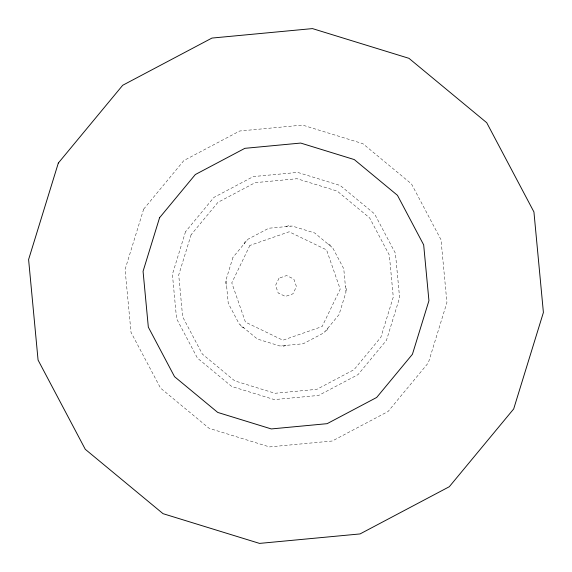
<?xml version="1.0" encoding="UTF-8"?>
<svg xmlns="http://www.w3.org/2000/svg" width="572" height="572" viewBox="0 0 572 572"><rect width="100%" height="100%" fill="white"/><g stroke="black" fill="none" stroke-linecap="round" stroke-linejoin="round"><path stroke-width="0.43" stroke-dasharray="2.86 2.15" d="M226.14 280.966L225.397 282.504L226.619 286M244.008 244.008L245.624 240.676L247.233 240.111M327.992 327.992L326.376 331.324L324.767 331.889M345.86 291.034L346.603 289.496L345.381 286M286 226.619L289.496 225.397L291.034 226.14M286 345.381L282.504 346.603L280.966 345.86M327.992 244.008L331.324 245.624L331.889 247.233M244.008 327.992L240.676 326.376L240.111 324.767M143.665 209.137L125.082 269.455L131.002 332.296L160.517 388.088L209.137 428.335L269.455 446.918L332.296 440.998L388.088 411.482L428.335 362.863L446.918 302.545L440.998 239.704L411.482 183.912L362.863 143.665L302.545 125.082L239.704 131.002L183.912 160.517L143.665 209.137M185.514 231.739L172.401 274.324L176.576 318.683L197.412 358.072L231.739 386.486L274.324 399.599L318.683 395.424L358.072 374.588L386.486 340.261L399.599 297.676L395.424 253.317L374.588 213.928L340.261 185.514L297.676 172.401L253.317 176.576L213.928 197.412L185.514 231.739M191.112 234.756L178.721 274.975L182.668 316.867L202.345 354.061L234.756 380.888L274.975 393.279L316.867 389.332L354.061 369.655L380.888 337.244L393.279 297.025L389.332 255.133L369.655 217.939L337.244 191.112L297.025 178.721L255.133 182.668L217.939 202.345L191.112 234.756M232.961 257.357L226.033 279.837L228.242 303.253L239.239 324.045L257.357 339.039L279.837 345.967L303.253 343.758L324.045 332.761L339.039 314.643L345.967 292.163L343.758 268.747L332.761 247.955L314.643 232.961L292.163 226.033L268.747 228.242L247.955 239.239L232.961 257.357M249.885 245.452L231.789 282.868L245.452 322.115L282.868 340.211L322.115 326.548L340.211 289.132L326.548 249.885L289.132 231.789L249.885 245.452M279.043 278.192L275.561 285.399L278.192 292.957L285.399 296.439L292.957 293.808L296.439 286.601L293.808 279.043L286.601 275.561L279.043 278.192"/><path stroke-width="0.86" d="M58.323 163.049L28.6 259.538L38.067 360.053L85.278 449.299L163.049 513.677L259.538 543.4L360.053 533.933L449.299 486.722L513.677 408.951L543.4 312.462L533.933 211.947L486.722 122.701L408.951 58.323L312.462 28.6L211.947 38.067L122.701 85.278L58.323 163.049M159.574 217.725L143.064 271.307L148.327 327.12L174.539 376.676L217.725 412.426L271.307 428.936L327.12 423.673L376.676 397.461L412.426 354.275L428.936 300.693L423.673 244.88L397.461 195.324L354.275 159.574L300.693 143.064L244.88 148.327L195.324 174.539L159.574 217.725"/></g></svg>
